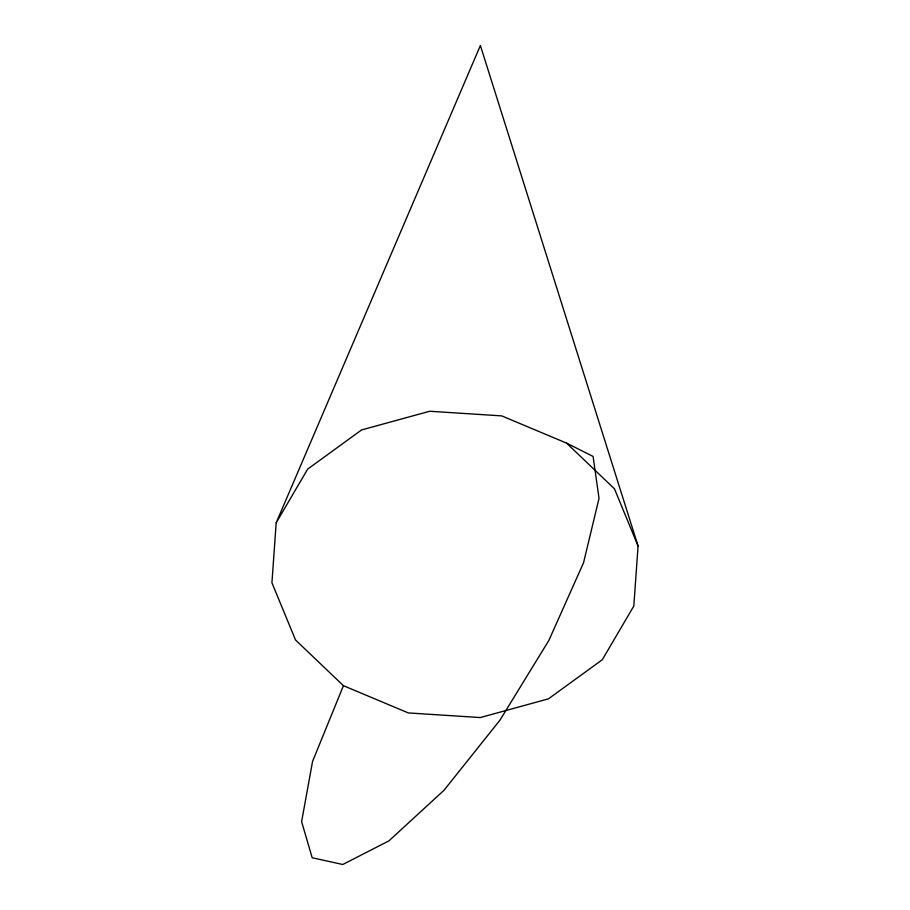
<?xml version="1.0" encoding="UTF-8"?>
<svg xmlns="http://www.w3.org/2000/svg" width="910" height="910" viewBox="0 0 910 910"><rect width="100%" height="100%" fill="white"/><g stroke="black" fill="none" stroke-linecap="round" stroke-linejoin="round"><path stroke-width="1.36" d="M276.185 522.772L271.931 582.787L295.534 639.992L343.434 685.696L408.306 712.928L480.287 717.558L548.423 698.857L602.329 659.705L633.815 606.026L638.069 546.023L480.378 45.5L276.185 522.772L307.671 469.105L361.577 429.941L429.713 411.252L501.694 415.881L566.566 443.113L593.092 456.445L599.03 498.361L583.526 562.801L548.832 640.481L499.954 720.163L443.955 790.335L388.9 840.885L342.763 864.5L312.198 857.766L301.62 821.673L312.562 761.408L343.434 685.696M566.566 443.113L614.466 488.818L638.069 546.023"/></g></svg>
